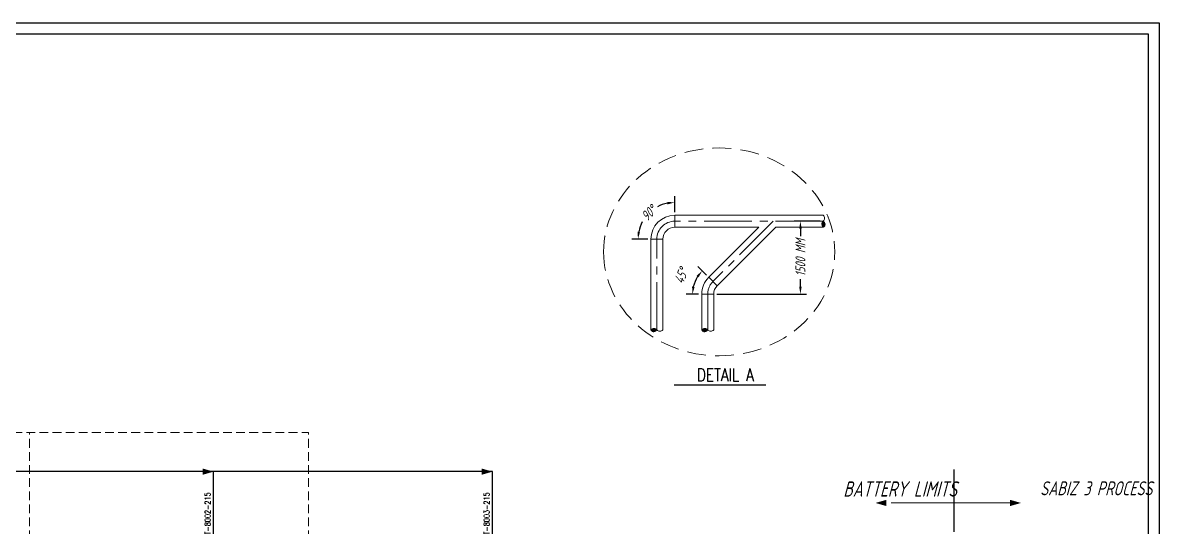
# Model space of a CAD drawing. Extents: x -29512 to 147477, y -5232 to 39709.
# Drawn here: x 139108 to 139335.6, y 8072.1 to 8173.2 of the extents above; entities that cross this region are included whole.
import ezdxf
from ezdxf.enums import TextEntityAlignment as Align

# ---------------------------------------------------------------- set-up
doc = ezdxf.new("R2010")
doc.units = 0
for name, pattern in [('CENTER', [2, 1.25, -0.25, 0.25, -0.25]), ('CENTER2', [28.575, 19.05, -3.175, 3.175, -3.175]), ('HIDDEN', [0.375, 0.25, -0.125])]:
    doc.linetypes.add(name, pattern=pattern)
doc.layers.get('0').update_dxf_attribs({"linetype": 'CONTINUOUS'})
doc.layers.get('DEFPOINTS').update_dxf_attribs({"linetype": 'CONTINUOUS'})
for name, color, linetype in [('DIMENSION', 3, 'CONTINUOUS'), ('P-707D', 7, 'CONTINUOUS'), ('RED', 1, 'CONTINUOUS'), ('S', 7, 'CONTINUOUS'), ('Siku', 7, 'CONTINUOUS')]:
    doc.layers.add(name, color=color, linetype=linetype)
doc.layers.add('FITTING', color=7, linetype='CONTINUOUS', lineweight=13)
doc.styles.add('S25', font='SIMPLEX', dxfattribs={"width": 0.8, "height": 0.25})
doc.styles.add('STYLE4', font='isocp.shx', dxfattribs={"width": 0.8, "oblique": 15, "height": 2})
doc.dimstyles.new('100', dxfattribs={"dimscale": 0, "dimtxt": 2, "dimasz": 1.5, "dimexe": 1.25, "dimexo": 0.625, "dimtad": 0, "dimdec": 1, "dimlfac": 100, "dimdsep": 46, "dimtxsty": 'STYLE4', "dimcen": -1.5, "dimclrd": 4, "dimclre": 4, "dimadec": 0, "dimazin": 0, "dimtfac": 1, "dimtdec": 1, "dimtmove": 2, "dimatfit": 3, "dimfxl": 1, "dimtolj": 1, "dimtzin": 0, "dimarcsym": 0})

# ---------------------------------------------------------------- blocks, each defined once
blk = doc.blocks.new('*D8')
at = {"layer": 'DEFPOINTS', "color": 0, "linetype": 'ByBlock', "ltscale": 0.5}
for p in [(139234.87, 8136.19), (139238.55, 8134.6), (139238.55, 8132.2), (139233.75, 8129.8), (139236.15, 8129.8)]:
    blk.add_point(p, dxfattribs=at)
at = {"layer": 'DIMENSION', "color": 4, "linetype": 'ByBlock', "lineweight": -2, "ltscale": 0.5}
for p, q in [((139238.55, 8135.23), (139238.55, 8138.43)), ((139233.13, 8129.8), (139229.93, 8129.8))]:
    blk.add_line(p, q, dxfattribs=at)
for start, end in [(101.679, 118.0501), (151.9499, 168.321)]:
    blk.add_arc((139238.55, 8129.8), 7.37, start, end, dxfattribs=at)
at = {"layer": 'DIMENSION', "color": 4, "linetype": 'ByBlock', "ltscale": 0.5}
for points in [[(139237.04, 8137.27), (139237.09, 8136.78), (139238.55, 8137.18)], [(139231.58, 8131.27), (139231.09, 8131.32), (139231.18, 8129.8)]]:
    blk.add_solid(points, dxfattribs=at)
at = {"layer": 'DIMENSION', "color": 0, "linetype": 'ByBlock', "lineweight": 15, "ltscale": 0.5, "insert": (139233.34, 8135.02), "char_height": 2, "attachment_point": 5, "rotation": 45, "style": 'STYLE4'}
blk.add_mtext('\\A1;90°', dxfattribs=at)
blk = doc.blocks.new('*D9')
at = {"layer": 'DEFPOINTS', "color": 0, "linetype": 'ByBlock', "ltscale": 0.5}
for p in [(139242.98, 8122.1), (139245.34, 8122.18), (139247.04, 8120.48), (139243.93, 8118.78), (139246.33, 8118.78)]:
    blk.add_point(p, dxfattribs=at)
at = {"layer": 'DIMENSION', "color": 4, "linetype": 'ByBlock', "lineweight": -2, "ltscale": 0.5}
for p, q in [((139244.9, 8122.62), (139243.15, 8124.36)), ((139243.31, 8118.78), (139240.84, 8118.78))]:
    blk.add_line(p, q, dxfattribs=at)
blk.add_arc((139248.73, 8118.78), 6.64, 147.9638, 167.0362, dxfattribs=at)
at = {"layer": 'DIMENSION', "color": 4, "linetype": 'ByBlock', "ltscale": 0.5}
for points in [[(139242.91, 8122.46), (139243.3, 8122.15), (139244.04, 8123.48)], [(139242.51, 8120.24), (139242.01, 8120.3), (139242.09, 8118.78)]]:
    blk.add_solid(points, dxfattribs=at)
at = {"layer": 'DIMENSION', "color": 0, "linetype": 'ByBlock', "lineweight": 15, "ltscale": 0.5, "insert": (139239.82, 8122.47), "char_height": 2, "attachment_point": 5, "rotation": 67.5, "style": 'STYLE4'}
blk.add_mtext('\\A1;45°', dxfattribs=at)
blk = doc.blocks.new('*D11')
at = {"layer": 'DEFPOINTS', "color": 0, "linetype": 'ByBlock', "ltscale": 0.5}
for p in [(139268.26, 8133.4), (139246.33, 8118.78), (139263.7, 8118.78)]:
    blk.add_point(p, dxfattribs=at)
at = {"layer": 'DIMENSION', "color": 4, "linetype": 'ByBlock', "lineweight": -2, "ltscale": 0.5}
for p, q in [((139267.63, 8133.4), (139262.45, 8133.4)), ((139263.7, 8131.9), (139263.7, 8130.4)), ((139263.7, 8120.28), (139263.7, 8121.79)), ((139246.96, 8118.78), (139264.95, 8118.78))]:
    blk.add_line(p, q, dxfattribs=at)
at = {"layer": 'DIMENSION', "color": 4, "linetype": 'ByBlock', "ltscale": 0.5}
for points in [[(139263.45, 8131.9), (139263.95, 8131.9), (139263.7, 8133.4)], [(139263.45, 8120.28), (139263.95, 8120.28), (139263.7, 8118.78)]]:
    blk.add_solid(points, dxfattribs=at)
at = {"layer": 'DIMENSION', "color": 0, "linetype": 'ByBlock', "ltscale": 0.5, "insert": (139263.7, 8126.09), "char_height": 2, "attachment_point": 5, "rotation": 90, "style": 'STYLE4'}
blk.add_mtext('\\A1;1500 MM', dxfattribs=at)
blk = doc.blocks.new('FRECC2', base_point=(19.5, 44))
at = {"layer": 'RED'}
blk.add_solid([(19.5, 44), (19.85, 44.1), (19.85, 43.9)], dxfattribs=at)

msp = doc.modelspace()

# ---------------------------------------------------------------- hatches: boundary and pattern name
at = {"layer": 'Siku', "lineweight": 15}
h = msp.add_hatch(dxfattribs=at)
h.set_pattern_fill('ANSI31', color=256, scale=0.4, style=0)
h.set_pattern_definition([(45, (138481.181685, 7590.06402), (-0.035355339, 0.035355339), [])])
edge = h.paths.add_edge_path()
edge.add_arc((139267.9681, 8132.805), 0.67, 296.425292, 423.574708)
edge.add_arc((139268.835, 8132.805), 0.8267, 133.465485, 226.534515)
h = msp.add_hatch(dxfattribs=at)
h.set_pattern_fill('ANSI31', color=256, scale=0.4, angle=270, style=0)
h.set_pattern_definition([(315, (138691.61179, 8898.71689), (0.035355339, 0.035355339), [])])
edge = h.paths.add_edge_path()
edge.add_arc((139234.3528, 8111.9305), 0.67, 206.425292, 333.574708)
edge.add_arc((139234.3528, 8111.0636), 0.8267, 43.465485, 136.534515)
h = msp.add_hatch(dxfattribs=at)
h.set_pattern_fill('ANSI31', color=256, scale=0.4, angle=270, style=0)
h.set_pattern_definition([(315, (138701.793425, 8898.71689), (0.035355339, 0.035355339), [])])
edge = h.paths.add_edge_path()
edge.add_arc((139244.5344, 8111.9305), 0.67, 206.425292, 333.574708)
edge.add_arc((139244.5344, 8111.0636), 0.8267, 43.465485, 136.534515)

# ---------------------------------------------------------------- linework, layer by layer
at = {"layer": 'DIMENSION', "color": 0, "linetype": 'ByBlock', "ltscale": 0.5}
msp.add_line((139238.3994, 8100.6311), (139256.7904, 8100.6311), dxfattribs=at)
at = {"layer": 'DIMENSION', "color": 4, "linetype": 'HIDDEN', "lineweight": 15, "ltscale": 7}
for p, q in [((138969.5943, 8091.0761), (139165.2142, 8091.0761)), ((139109.355, 8027.6356), (139109.355, 8091.0761)), ((139165.2142, 8027.6356), (139165.2142, 8091.0761))]:
    msp.add_line(p, q, dxfattribs=at)
at = {"layer": 'DIMENSION', "color": 6, "linetype": 'ByBlock', "ltscale": 0.5}
msp.add_lwpolyline([(139335.5566, 7876.2005), (138915.5566, 7876.2005), (138915.5566, 8173.2005), (139335.5566, 8173.2005)], close=True, dxfattribs=at)
at = {"layer": 'DIMENSION', "color": 0, "linetype": 'ByBlock', "ltscale": 0.5}
msp.add_lwpolyline([(138917.8066, 8170.9505), (139333.3066, 8170.9505), (139333.3066, 7878.4505), (138917.8066, 7878.4505)], close=True, dxfattribs=at)
at = {"layer": 'DIMENSION', "color": 4, "linetype": 'HIDDEN', "lineweight": 15, "ltscale": 15, "extrusion": (0, 0, -1)}
msp.add_ellipse((139247.4395, 8127.2583), major_axis=(23.1363, 0), ratio=0.90026695, start_param=-3.14159265, end_param=3.14159265, dxfattribs=at)
at = {"layer": 'FITTING', "color": 3, "linetype": 'CENTER', "lineweight": 30, "ltscale": 10}
msp.add_line((139294.4004, 8083.6265), (139294.4004, 7944.868), dxfattribs=at)
at = {"layer": 'FITTING', "color": 6, "linetype": 'CENTER', "ltscale": 10}
msp.add_line((139294.4004, 8076.9303), (139280.937, 8076.9303), dxfattribs=at)
at = {"layer": 'FITTING', "color": 3, "linetype": 'CENTER', "ltscale": 10}
msp.add_line((139294.4004, 8076.9303), (139307.8639, 8076.9303), dxfattribs=at)
at = {"layer": 'P-707D', "color": 1, "lineweight": 25}
for p, q in [((139202.0547, 8083.2089), (138972.0094, 8083.2089)), ((139146.1972, 8059.292), (139146.1972, 8083.2089)), ((139202.0547, 8059.292), (139202.0547, 8083.2089))]:
    msp.add_line(p, q, dxfattribs=at)
at = {"layer": 'RED', "color": 6}
msp.add_solid([(139278.7339, 8076.9303), (139280.937, 8077.5597), (139280.937, 8076.3008)], dxfattribs=at)
at = {"layer": 'RED', "color": 3}
msp.add_solid([(139307.8639, 8076.9303), (139305.6608, 8077.5597), (139305.6608, 8076.3008)], dxfattribs=at)
at = {"layer": 'Siku', "color": 5, "lineweight": 15}
for p, q in [((139238.5528, 8134.605), (139238.5528, 8132.205)), ((139238.5528, 8132.205), (139238.5528, 8134.605)), ((139233.7528, 8129.805), (139236.1528, 8129.805)), ((139245.3403, 8122.1757), (139247.0373, 8120.4787)), ((139243.9344, 8118.7816), (139246.3344, 8118.7816)), ((139246.3344, 8118.7816), (139243.9344, 8118.7816))]:
    msp.add_line(p, q, dxfattribs=at)
at = {"layer": 'Siku', "lineweight": 15}
for p, q in [((139268.2576, 8134.605), (139238.5528, 8134.605)), ((139255.3695, 8132.205), (139238.5528, 8132.205)), ((139255.3695, 8132.205), (139245.3403, 8122.1757)), ((139258.7636, 8132.205), (139247.0373, 8120.4787)), ((139268.2576, 8132.205), (139258.7636, 8132.205)), ((139233.7528, 8111.6323), (139233.7528, 8129.805)), ((139236.1528, 8111.6323), (139236.1528, 8129.805)), ((139243.9344, 8111.6323), (139243.9344, 8118.7816)), ((139246.3344, 8111.6323), (139246.3344, 8118.7816))]:
    msp.add_line(p, q, dxfattribs=at)
at = {"layer": 'Siku', "color": 1, "linetype": 'CENTER2', "lineweight": 15, "ltscale": 0.5}
for p, q in [((139268.2576, 8133.405), (139238.5528, 8133.405)), ((139258.2666, 8133.405), (139246.1888, 8121.3272)), ((139234.9528, 8111.6323), (139234.9528, 8129.805)), ((139245.1344, 8111.6323), (139245.1344, 8118.7816))]:
    msp.add_line(p, q, dxfattribs=at)
at = {"layer": 'Siku', "color": 5, "lineweight": 15}
for centre, radius, start in [((139238.5528, 8129.805), 4.8, 90), ((139238.5528, 8129.805), 2.4, 90), ((139248.7344, 8118.7816), 4.8, 135), ((139248.7344, 8118.7816), 2.4, 135)]:
    msp.add_arc(centre, radius, start, 180, dxfattribs=at)
at = {"layer": 'Siku', "lineweight": 15}
for centre, radius, start, end in [((139267.729, 8134.005), 0.8054, 311.843346, 48.156654), ((139268.835, 8132.805), 0.8267, 133.465485, 226.534515), ((139267.9681, 8132.805), 0.67, 296.425292, 63.574708), ((139234.3528, 8111.0636), 0.8267, 43.465485, 136.534515), ((139234.3528, 8111.9305), 0.67, 206.425292, 333.574708), ((139235.5528, 8112.1696), 0.8054, 221.843346, 318.156654), ((139244.5344, 8111.0636), 0.8267, 43.465485, 136.534515), ((139244.5344, 8111.9305), 0.67, 206.425292, 333.574708), ((139245.7344, 8112.1696), 0.8054, 221.843346, 318.156654)]:
    msp.add_arc(centre, radius, start, end, dxfattribs=at)
at = {"layer": 'Siku', "color": 1, "linetype": 'CENTER2', "lineweight": 15, "ltscale": 0.5}
for centre, start in [((139238.5528, 8129.805), 90), ((139248.7344, 8118.7816), 135)]:
    msp.add_arc(centre, 3.6, start, 180, dxfattribs=at)

# ---------------------------------------------------------------- block references
at = {"xscale": 6.294459770608228, "yscale": 6.294459770608228, "zscale": 6.294459770611648, "rotation": 180}
for p in [(139146.1972, 8083.2089), (139202.0547, 8083.2089)]:
    msp.add_blockref('FRECC2', p, dxfattribs=at)

# ---------------------------------------------------------------- texts
at = {"layer": 'DIMENSION', "color": 6, "attachment_point": 1, "style": 'STYLE4'}
for s, insert, char_height in [('BATTERY LIMITS', (139272.2817, 8081.2657), 3.068549), ('{\\C3;SABIZ 3 PROCESS}', (139311.7172, 8081.2657), 2.8)]:
    msp.add_mtext(s, dxfattribs=dict(at, insert=insert, char_height=char_height))
at = {"layer": 'S', "style": 'S25', "width": 0.8}
msp.add_text('DETAIL A', height=2.5, dxfattribs=at).set_placement((139254.3642, 8101.3665), align=Align.RIGHT)
for s, p in [('4"-MT-8002-215', (139145.5726, 8079.047)), ('4"-MT-8003-215', (139201.4301, 8079.047))]:
    msp.add_text(s, height=1.129135, rotation=90, dxfattribs=at).set_placement(p, align=Align.RIGHT)

# ---------------------------------------------------------------- dimensions: what is measured, and where the dimension line sits
at = {"layer": 'DIMENSION', "color": 0, "linetype": 'ByBlock', "lineweight": 15, "ltscale": 0.5}
for base, line1, line2, picture, middle in [((139234.867, 8136.189), ((139238.5528, 8132.205), (139238.5528, 8134.605)), ((139233.7528, 8129.805), (139236.1528, 8129.805)), '*D8', (139233.3403, 8135.0175)), ((139242.9808, 8122.1035), ((139245.3403, 8122.1757), (139247.0373, 8120.4787)), ((139246.3344, 8118.7816), (139243.9344, 8118.7816)), '*D9', (139239.8248, 8122.4721))]:
    dim = msp.add_angular_dim_2l(base=base, line1=line1, line2=line2, dimstyle='100', override={"dimscale": 1}, dxfattribs=at)
    dim.commit()
    dim.dimension.update_dxf_attribs({"geometry": picture, "text_midpoint": middle})
at = {"layer": 'DIMENSION', "color": 0, "linetype": 'ByBlock', "ltscale": 0.5}
dim = msp.add_linear_dim(base=(139263.6995, 8118.7816), p1=(139268.2576, 8133.405), p2=(139246.3344, 8118.7816), angle=90, text='1500 MM', dimstyle='100', override={"dimscale": 1, "dimdec": 0}, dxfattribs=at)
dim.commit()
dim.dimension.update_dxf_attribs({"geometry": '*D11', "text_midpoint": (139263.6995, 8126.0933)})

doc.saveas('drawing.dxf')
